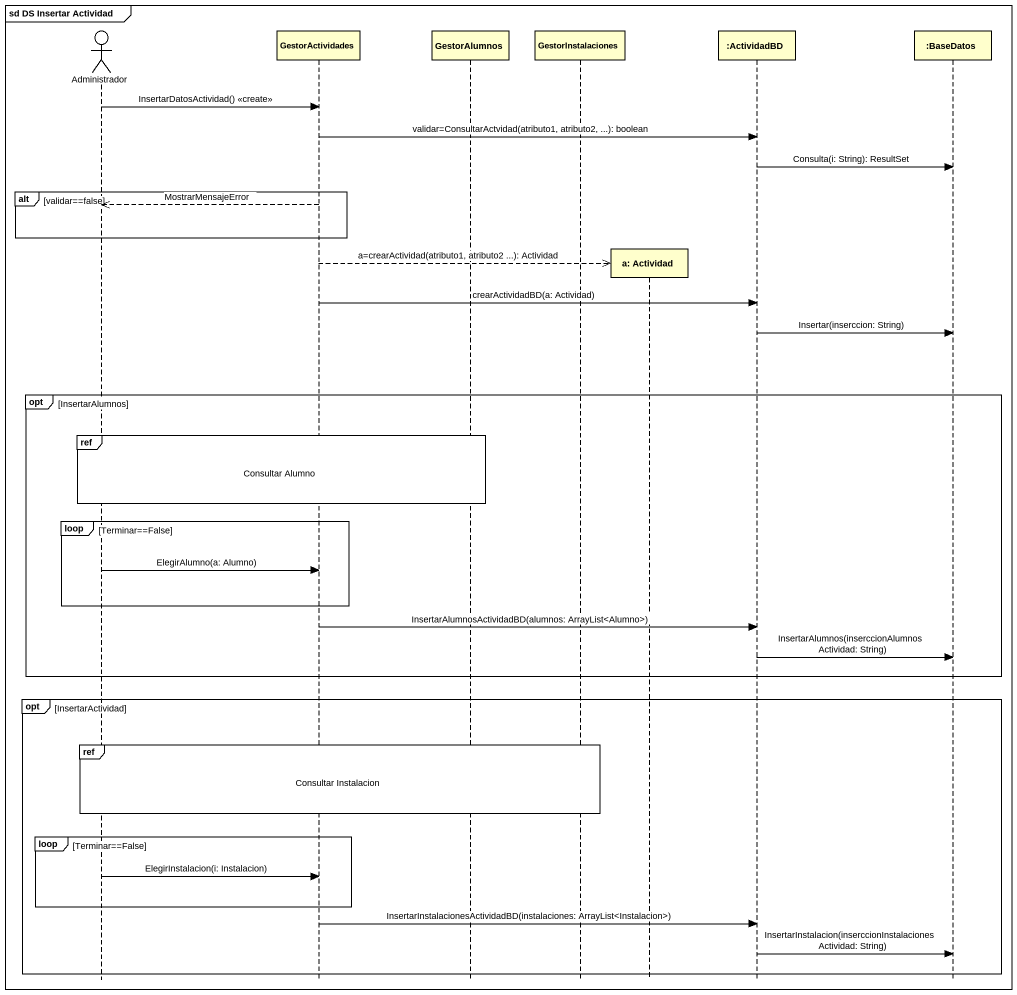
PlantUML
@startuml
mainframe sd DS Insertar Actividad
hide footbox
actor Administrador
participant GestorActividades
participant GestorAlumnos
participant GestorInstalaciones
participant "a: Actividad" as a_Actividad
participant ":ActividadBD" as ActividadBD
participant ":BaseDatos" as BaseDatos

Administrador -> GestorActividades : InsertarDatosActividad() <<create>>
GestorActividades -> ActividadBD : validar=ConsultarActvidad(atributo1, atributo2, ...): boolean
ActividadBD -> BaseDatos : Consulta(i: String): ResultSet
alt validar==false
  GestorActividades -->> Administrador : MostrarMensajeError
end
GestorActividades -->> a_Actividad ** : a=crearActividad(atributo1, atributo2 ...): Actividad
GestorActividades -> ActividadBD : crearActividadBD(a: Actividad)
ActividadBD -> BaseDatos : Insertar(inserccion: String)
opt InsertarAlumnos
  ref over Administrador, GestorActividades, GestorAlumnos : Consultar Alumno
  loop Terminar==False
    Administrador -> GestorActividades : ElegirAlumno(a: Alumno)
  end
  GestorActividades -> ActividadBD : InsertarAlumnosActividadBD(alumnos: ArrayList<Alumno>)
  ActividadBD -> BaseDatos : InsertarAlumnos(inserccionAlumnosActividad: String)
end
opt InsertarActividad
  ref over Administrador, GestorActividades, GestorAlumnos, GestorInstalaciones : Consultar Instalacion
  loop Terminar==False
    Administrador -> GestorActividades : ElegirInstalacion(i: Instalacion)
  end
  GestorActividades -> ActividadBD : InsertarInstalacionesActividadBD(instalaciones: ArrayList<Instalacion>)
  ActividadBD -> BaseDatos : InsertarInstalacion(inserccionInstalacionesActividad: String)
end
@enduml
